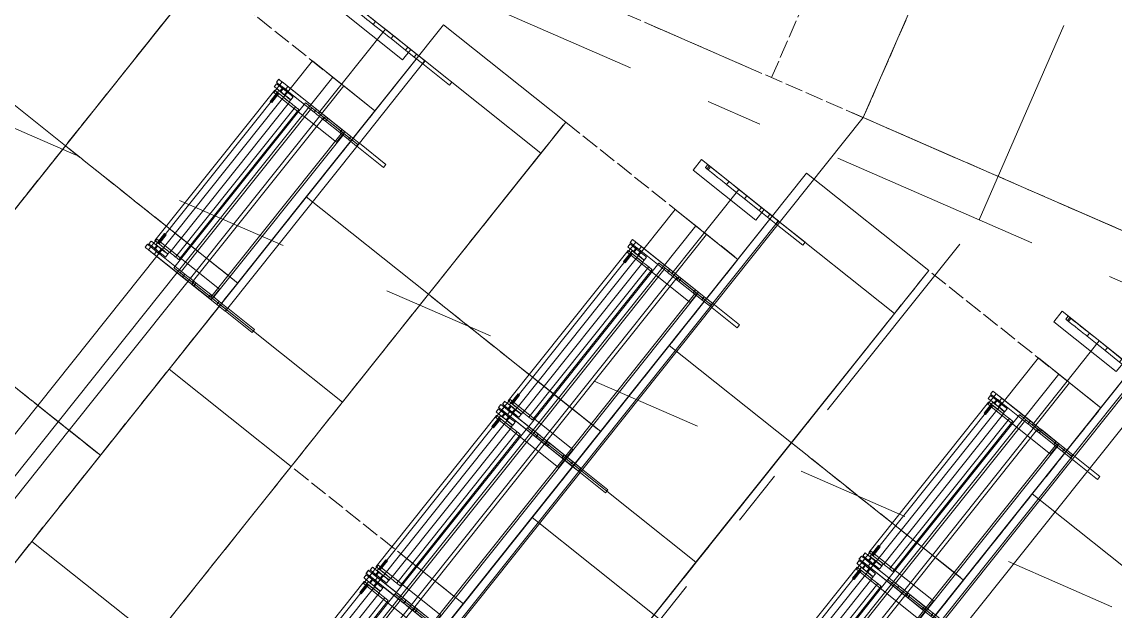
# Model space of a CAD drawing. Header units: millimetres. Extents: x -50172 to 90294, y -80883 to 25069.
# Drawn here: x -11474 to -8744, y -53916 to -52444 of the extents above; entities that cross this region are included whole.
import ezdxf
from ezdxf.enums import TextEntityAlignment as Align

# ---------------------------------------------------------------- set-up
doc = ezdxf.new("R2010")
doc.units = ezdxf.units.MM
doc.header["$MEASUREMENT"] = 0
for name, pattern in [('Dashed', [564.444447, 282.222223, -282.222223]), ('Double Dashed', [1093.611073, 529.166651, -211.666656, 141.111112, -211.666656]), ('Hidden Line', [55, 45, -10])]:
    doc.linetypes.add(name, pattern=pattern)
for name, color, linetype in [('A-95-MC_Marker_Section_P2.Marker', 7, 'Continuous'), ('New_A-15-MG_Structural_Grid_Phase_2', 7, 'Continuous'), ('New_A-20-M_Floor_Slab', 7, 'Continuous'), ('New_A-35-M_FFE_Fixed', 7, 'Continuous')]:
    doc.layers.add(name, color=color, linetype=linetype)
for name, color, linetype, lineweight in [('A-95-MC_Marker_Section_P2.Marker_Pen_No__1', 7, 'Continuous', 13), ('New_A-20-M_Floor_Slab_Pen_No__89', 8, 'Continuous', 20), ('New_A-35-M_FFE_Fixed_Pen_No__1', 7, 'Continuous', 13), ('New_A-35-M_FFE_Fixed_Pen_No__101', 252, 'Continuous', 15), ('New_A-35-M_FFE_Fixed_Pen_No__93', 8, 'Continuous', 13), ('New_A-95-P_Drawing_Pen_No__1', 7, 'Continuous', 13)]:
    doc.layers.add(name, color=color, linetype=linetype, lineweight=lineweight)
doc.layers.add('New_A-15-MG_Structural_Grid_Phase_2_Pen_No__222', color=7, linetype='Continuous', lineweight=13, true_color=0x65af33)
doc.layers.add('New_A-35-M_FFE_Fixed_Pen_No__102', color=7, linetype='Continuous', lineweight=15, true_color=0xcccccc)
doc.styles.add('GENERATED_STYLE_4', font='')
doc.styles.get('GENERATED_STYLE_4').set_extended_font_data('Swis721 BT')

# ---------------------------------------------------------------- blocks, each defined once
blk = doc.blocks.new('Slab_17_1', base_point=(-8893.5, -51583))
at = {"layer": 'New_A-20-M_Floor_Slab_Pen_No__89', "linetype": 'Continuous', "flags": 128}
blk.add_lwpolyline([(-8893.5, -51583), (-7955.6, -51991.9), (-8435.3, -53091.9), (-9373.2, -52682.9)], close=True, dxfattribs=at)
blk = doc.blocks.new('Slab_28_1', base_point=(-14626.4, -59273.1))
at = {"layer": 'New_A-20-M_Floor_Slab_Pen_No__89', "linetype": 'Continuous', "flags": 128}
blk.add_lwpolyline([(-14626.4, -59273.1), (-9373.2, -52682.9), (-8435.3, -53091.9), (-14018.7, -60096.2)], close=True, dxfattribs=at)
blk = doc.blocks.new('Slab_29_1', base_point=(-14048.4, -60056))
at = {"layer": 'New_A-20-M_Floor_Slab_Pen_No__89', "linetype": 'Continuous', "flags": 128}
blk.add_lwpolyline([(-14048.4, -60056), (-8481.1, -53071.9), (-7543.2, -53480.9), (-13440.7, -60879.1)], close=True, dxfattribs=at)
blk = doc.blocks.new('Standard grid marker_15')
at = {"layer": 'New_A-15-MG_Structural_Grid_Phase_2_Pen_No__222', "linetype": 'Double Dashed'}
blk.add_line((2590.6, 0), (20063.5, 0), dxfattribs=at)
at = {"layer": 'New_A-15-MG_Structural_Grid_Phase_2_Pen_No__222', "style": 'GENERATED_STYLE_4'}
for tag, p in [('AC_MarkerText_1_0', (-500, 43.4)), ('AC_MarkerText_1_1', (23154.2, 43.4))]:
    blk.add_attdef(tag, text='', height=350, rotation=180, dxfattribs=at).set_placement(p, align=Align.MIDDLE_CENTER)
blk = doc.blocks.new('Standard grid marker_21')
at = {"layer": 'New_A-15-MG_Structural_Grid_Phase_2_Pen_No__222', "linetype": 'Double Dashed'}
blk.add_line((6898.4, 0), (8599.3, 0), dxfattribs=at)
blk = doc.blocks.new('Standard grid marker_22')
at = {"layer": 'New_A-15-MG_Structural_Grid_Phase_2_Pen_No__222', "linetype": 'Double Dashed'}
blk.add_line((0, 0), (1479.9, 0), dxfattribs=at)
for p in [(0, 0), (1479.9, 0)]:
    blk.add_point(p, dxfattribs=at)
blk = doc.blocks.new('Montpelier with surface')
at = {"layer": 'New_A-35-M_FFE_Fixed_Pen_No__1', "linetype": 'Continuous'}
for p, q in [((0, 534.8), (0, 4.8)), ((390, 534.8), (0, 534.8)), ((285, 539.6), (370, 539.6)), ((285, 530), (285, 539.6)), ((285, 530), (370, 530)), ((370, 539.6), (371, 539.6)), ((370, 530), (370, 539.6)), ((370, 4.8), (370, 534.8)), ((370, 534.8), (414.6, 534.8)), ((370, 530), (371, 530)), ((371, 539.6), (397.3, 539.6)), ((371, 530), (371, 539.6)), ((371, 530), (397.3, 530)), ((390, 4.8), (390, 534.8)), ((397.3, 530), (397.3, 539.6)), ((397.3, 539.6), (424.7, 539.6)), ((397.3, 530), (424.7, 530)), ((414.6, 534.8), (415.5, 534.8)), ((414.6, 4.8), (414.6, 534.8)), ((415.5, 534.8), (416.5, 534.8)), ((416, 539.1), (616, 539.1)), ((416, 539.1), (416, 505.4)), ((416.5, 534.8), (417.4, 534.8)), ((417.4, 534.8), (418.3, 534.8)), ((418.3, 534.8), (419, 534.8)), ((419, 534.8), (419.6, 534.8)), ((419.6, 534.8), (420, 534.8)), ((420, 534.8), (420.2, 534.8)), ((420.2, 4.8), (420.2, 534.8)), ((420.2, 534.8), (480, 534.8)), ((424.7, 530), (424.7, 539.6)), ((424.7, 539.6), (470.9, 539.6)), ((424.7, 530), (470.9, 530)), ((470.9, 539.6), (477.4, 539.6)), ((470.9, 530), (470.9, 539.6)), ((470.9, 530), (477.4, 530)), ((477.4, 539.6), (478.6, 539.6)), ((477.4, 530), (477.4, 539.6)), ((477.4, 530), (478.6, 530)), ((478.6, 539.6), (480.7, 539.6)), ((478.6, 530), (480.7, 530)), ((480, 534.8), (482.5, 534.8)), ((480, 4.8), (480, 534.8)), ((480.7, 539.6), (483.7, 539.6)), ((480.7, 530), (483.7, 530)), ((482.5, 534.8), (485.7, 534.8)), ((483.7, 539.6), (487.4, 539.6)), ((483.7, 530), (487.4, 530)), ((485.7, 534.8), (489.5, 534.8)), ((487.4, 539.6), (491.7, 539.6)), ((487.4, 530), (491.7, 530)), ((489.5, 534.8), (493.9, 534.8)), ((491.7, 539.6), (496.6, 539.6)), ((491.7, 530), (496.6, 530)), ((493.9, 534.8), (499, 534.8)), ((496.6, 539.6), (501.7, 539.6)), ((496.6, 530), (501.7, 530)), ((499, 534.8), (504.7, 534.8)), ((501.7, 539.6), (507.1, 539.6)), ((501.7, 530), (507.1, 530)), ((504.7, 534.8), (511, 534.8)), ((507.1, 539.6), (597.9, 539.6)), ((507.1, 530), (507.1, 539.6)), ((507.1, 530), (597.9, 530)), ((511, 534.8), (517.9, 534.8)), ((517.9, 534.8), (525.2, 534.8)), ((517.9, 4.8), (517.9, 534.8)), ((525.2, 534.8), (530.9, 534.8)), ((530.9, 534.8), (535, 534.8)), ((535, 534.8), (537.4, 534.8)), ((537.4, 534.8), (538.2, 534.8)), ((538.2, 4.8), (538.2, 534.8)), ((571.6, 527.1), (573.6, 527.1)), ((571.6, 527.1), (571.6, 517.7)), ((573.6, 527.1), (579.3, 527.1)), ((579.3, 527.1), (587.8, 527.1)), ((587.8, 527.1), (597.9, 527.1)), ((589.7, 530.3), (590.2, 530.3)), ((589.7, 530.3), (589.7, 517.7)), ((590.2, 530.3), (591.7, 530.3)), ((591.7, 530.3), (594, 530.3)), ((592.1, 530.3), (592.7, 530.3)), ((592.1, 530.3), (592.1, 517.7)), ((592.7, 530.3), (594.2, 530.3)), ((594, 530.3), (596.7, 530.3)), ((594.2, 530.3), (596.5, 530.3)), ((596.5, 530.3), (599.1, 530.3)), ((596.7, 530.3), (599.4, 530.3)), ((597.9, 539.6), (608.1, 539.6)), ((597.9, 530), (597.9, 539.6)), ((597.9, 530), (608.1, 530)), ((597.9, 527.1), (608, 527.1)), ((599.1, 530.3), (601.8, 530.3)), ((599.4, 530.3), (601.6, 530.3)), ((601.6, 530.3), (603.2, 530.3)), ((601.8, 530.3), (604.1, 530.3)), ((603.2, 530.3), (603.7, 530.3)), ((603.7, 530.3), (603.7, 517.7)), ((604.1, 530.3), (605.6, 530.3)), ((605.6, 530.3), (606.1, 530.3)), ((606.1, 530.3), (606.1, 517.7)), ((608, 527.1), (616.5, 527.1)), ((608.1, 539.6), (617, 539.6)), ((608.1, 530), (617, 530)), ((616, 539.1), (616, 505.4)), ((616.5, 527.1), (622.2, 527.1)), ((617, 539.6), (623.5, 539.6)), ((617, 530), (623.5, 530)), ((622.2, 527.1), (624.2, 527.1)), ((623.5, 539.6), (626.7, 539.6)), ((623.5, 530), (626.7, 530)), ((624.2, 527.1), (624.2, 517.7)), ((626.7, 530), (626.7, 539.6)), ((416, 505.4), (616, 505.4)), ((541.1, 28.4), (541.1, 511.2)), ((541.1, 511.2), (541.7, 511.2)), ((541.7, 511.2), (543.1, 511.2)), ((543.1, 511.2), (545.3, 511.2)), ((545.3, 511.2), (548.1, 511.2)), ((548.1, 511.2), (551.8, 511.2)), ((551.8, 511.2), (552.7, 511.2)), ((551.8, 28.4), (551.8, 511.2)), ((552.7, 511.2), (554.3, 511.2)), ((554.3, 511.2), (556.3, 511.2)), ((556.3, 511.2), (558.8, 511.2)), ((558.8, 511.2), (561.5, 511.2)), ((561.5, 511.2), (564.4, 511.2)), ((564.4, 511.2), (567.4, 511.2)), ((567.4, 511.2), (570.4, 511.2)), ((570.4, 511.2), (607, 511.2)), ((570.4, 28.4), (570.4, 511.2)), ((571.6, 517.7), (573.6, 517.7)), ((571.6, 517), (572.4, 517)), ((571.6, 517), (571.6, 511.2)), ((571.6, 511.2), (572.4, 511.2)), ((572.4, 517), (574.9, 517)), ((572.4, 511.2), (574.9, 511.2)), ((573.6, 517.7), (579.3, 517.7)), ((574.9, 517), (578.9, 517)), ((574.9, 511.2), (578.9, 511.2)), ((578.9, 517), (584, 517)), ((578.9, 511.2), (584, 511.2)), ((579.3, 517.7), (587.8, 517.7)), ((584, 517), (590.1, 517)), ((584, 511.2), (590.1, 511.2)), ((587.8, 517.7), (597.9, 517.7)), ((589.7, 517.7), (590.2, 517.7)), ((590.1, 517), (596.6, 517)), ((590.1, 511.2), (596.6, 511.2)), ((590.2, 517.7), (591.7, 517.7)), ((591.7, 517.7), (594, 517.7)), ((592.1, 517.7), (592.7, 517.7)), ((592.7, 517.7), (594.2, 517.7)), ((594, 517.7), (596.7, 517.7)), ((594.2, 517.7), (596.5, 517.7)), ((596.5, 517.7), (599.1, 517.7)), ((596.6, 517), (603.3, 517)), ((596.6, 511.2), (603.3, 511.2)), ((596.7, 517.7), (599.4, 517.7)), ((597.9, 517.7), (608, 517.7)), ((599.1, 517.7), (601.8, 517.7)), ((599.4, 517.7), (601.6, 517.7)), ((601.6, 517.7), (603.2, 517.7)), ((601.8, 517.7), (604.1, 517.7)), ((603.2, 517.7), (603.7, 517.7)), ((603.3, 517), (609.5, 517)), ((603.3, 511.2), (609.5, 511.2)), ((604.1, 517.7), (605.6, 517.7)), ((604.5, 511.2), (604.5, 482.3)), ((604.5, 511.2), (609.5, 511.2)), ((605.6, 517.7), (606.1, 517.7)), ((607, 511.2), (609.5, 511.2)), ((607, 28.4), (607, 511.2)), ((608, 517.7), (616.5, 517.7)), ((609.5, 517), (609.5, 511.2)), ((609.5, 511.2), (611.9, 511.2)), ((609.5, 511.2), (609.5, 482.3)), ((611.9, 511.2), (613.9, 511.2)), ((613.9, 511.2), (615.5, 511.2)), ((615.5, 511.2), (616.8, 511.2)), ((616.5, 517.7), (622.2, 517.7)), ((616.8, 511.2), (617.6, 511.2)), ((617.6, 511.2), (617.9, 511.2)), ((617.9, 28.4), (617.9, 511.2)), ((622.2, 517.7), (624.2, 517.7)), ((604.5, 482.3), (609.5, 482.3)), ((604.5, 28.4), (604.5, 57.3)), ((604.5, 57.3), (609.5, 57.3)), ((609.5, 28.4), (609.5, 57.3)), ((416, 0), (416, 33.7)), ((416, 33.7), (616, 33.7)), ((541.1, 28.4), (541.7, 28.4)), ((541.7, 28.4), (543.1, 28.4)), ((543.1, 28.4), (545.3, 28.4)), ((545.3, 28.4), (548.1, 28.4)), ((548.1, 28.4), (551.8, 28.4)), ((551.8, 28.4), (552.7, 28.4)), ((552.7, 28.4), (554.3, 28.4)), ((554.3, 28.4), (556.3, 28.4)), ((556.3, 28.4), (558.8, 28.4)), ((558.8, 28.4), (561.5, 28.4)), ((561.5, 28.4), (564.4, 28.4)), ((564.4, 28.4), (567.4, 28.4)), ((567.4, 28.4), (570.4, 28.4)), ((570.4, 28.4), (607, 28.4)), ((571.6, 22.6), (571.6, 28.4)), ((571.6, 28.4), (572.4, 28.4)), ((572.4, 28.4), (574.9, 28.4)), ((574.9, 28.4), (578.9, 28.4)), ((578.9, 28.4), (584, 28.4)), ((584, 28.4), (590.1, 28.4)), ((590.1, 28.4), (596.6, 28.4)), ((596.6, 28.4), (603.3, 28.4)), ((603.3, 28.4), (609.5, 28.4)), ((604.5, 28.4), (609.5, 28.4)), ((607, 28.4), (609.5, 28.4)), ((609.5, 22.6), (609.5, 28.4)), ((609.5, 28.4), (611.9, 28.4)), ((611.9, 28.4), (613.9, 28.4)), ((613.9, 28.4), (615.5, 28.4)), ((615.5, 28.4), (616.8, 28.4)), ((616, 0), (616, 33.7)), ((616.8, 28.4), (617.6, 28.4)), ((617.6, 28.4), (617.9, 28.4)), ((0, 4.8), (390, 4.8)), ((285, 9.6), (370, 9.6)), ((285, 0), (285, 9.6)), ((370, 9.6), (371, 9.6)), ((370, 0), (370, 9.6)), ((370, 4.8), (414.6, 4.8)), ((371, 9.6), (397.3, 9.6)), ((371, 0), (371, 9.6)), ((397.3, 9.6), (424.7, 9.6)), ((397.3, 0), (397.3, 9.6)), ((414.6, 4.8), (415.5, 4.8)), ((415.5, 4.8), (416.5, 4.8)), ((416.5, 4.8), (417.4, 4.8)), ((417.4, 4.8), (418.3, 4.8)), ((418.3, 4.8), (419, 4.8)), ((419, 4.8), (419.6, 4.8)), ((419.6, 4.8), (420, 4.8)), ((420, 4.8), (420.2, 4.8)), ((420.2, 4.8), (480, 4.8)), ((424.7, 9.6), (470.9, 9.6)), ((424.7, 0), (424.7, 9.6)), ((470.9, 9.6), (477.4, 9.6)), ((470.9, 0), (470.9, 9.6)), ((477.4, 9.6), (478.6, 9.6)), ((477.4, 0), (477.4, 9.6)), ((478.6, 9.6), (480.7, 9.6)), ((480, 4.8), (482.5, 4.8)), ((480.7, 9.6), (483.7, 9.6)), ((482.5, 4.8), (485.7, 4.8)), ((483.7, 9.6), (487.4, 9.6)), ((485.7, 4.8), (489.5, 4.8)), ((487.4, 9.6), (491.7, 9.6)), ((489.5, 4.8), (493.9, 4.8)), ((491.7, 9.6), (496.6, 9.6)), ((493.9, 4.8), (499, 4.8)), ((496.6, 9.6), (501.7, 9.6)), ((499, 4.8), (504.7, 4.8)), ((501.7, 9.6), (507.1, 9.6)), ((504.7, 4.8), (511, 4.8)), ((507.1, 9.6), (597.9, 9.6)), ((507.1, 0), (507.1, 9.6)), ((511, 4.8), (517.9, 4.8)), ((517.9, 4.8), (525.2, 4.8)), ((525.2, 4.8), (530.9, 4.8)), ((530.9, 4.8), (535, 4.8)), ((535, 4.8), (537.4, 4.8)), ((537.4, 4.8), (538.2, 4.8)), ((571.6, 22.6), (572.4, 22.6)), ((571.6, 21.9), (573.6, 21.9)), ((571.6, 12.5), (571.6, 21.9)), ((571.6, 12.5), (573.6, 12.5)), ((572.4, 22.6), (574.9, 22.6)), ((573.6, 21.9), (579.3, 21.9)), ((573.6, 12.5), (579.3, 12.5)), ((574.9, 22.6), (578.9, 22.6)), ((578.9, 22.6), (584, 22.6)), ((579.3, 21.9), (587.8, 21.9)), ((579.3, 12.5), (587.8, 12.5)), ((584, 22.6), (590.1, 22.6)), ((587.8, 21.9), (597.9, 21.9)), ((587.8, 12.5), (597.9, 12.5)), ((589.7, 9.3), (589.7, 21.9)), ((589.7, 21.9), (590.2, 21.9)), ((589.7, 9.3), (590.2, 9.3)), ((590.1, 22.6), (596.6, 22.6)), ((590.2, 21.9), (591.7, 21.9)), ((590.2, 9.3), (591.7, 9.3)), ((591.7, 21.9), (594, 21.9)), ((591.7, 9.3), (594, 9.3)), ((592.1, 9.3), (592.1, 21.9)), ((592.1, 21.9), (592.7, 21.9)), ((592.1, 9.3), (592.7, 9.3)), ((592.7, 21.9), (594.2, 21.9)), ((592.7, 9.3), (594.2, 9.3)), ((594, 21.9), (596.7, 21.9)), ((594, 9.3), (596.7, 9.3)), ((594.2, 21.9), (596.5, 21.9)), ((594.2, 9.3), (596.5, 9.3)), ((596.5, 21.9), (599.1, 21.9)), ((596.5, 9.3), (599.1, 9.3)), ((596.6, 22.6), (603.3, 22.6)), ((596.7, 21.9), (599.4, 21.9)), ((596.7, 9.3), (599.4, 9.3)), ((597.9, 21.9), (608, 21.9)), ((597.9, 12.5), (608, 12.5)), ((597.9, 9.6), (608.1, 9.6)), ((597.9, 0), (597.9, 9.6)), ((599.1, 21.9), (601.8, 21.9)), ((599.1, 9.3), (601.8, 9.3)), ((599.4, 21.9), (601.6, 21.9)), ((599.4, 9.3), (601.6, 9.3)), ((601.6, 21.9), (603.2, 21.9)), ((601.6, 9.3), (603.2, 9.3)), ((601.8, 21.9), (604.1, 21.9)), ((601.8, 9.3), (604.1, 9.3)), ((603.2, 21.9), (603.7, 21.9)), ((603.2, 9.3), (603.7, 9.3)), ((603.3, 22.6), (609.5, 22.6)), ((603.7, 9.3), (603.7, 21.9)), ((604.1, 21.9), (605.6, 21.9)), ((604.1, 9.3), (605.6, 9.3)), ((605.6, 21.9), (606.1, 21.9)), ((605.6, 9.3), (606.1, 9.3)), ((606.1, 9.3), (606.1, 21.9)), ((608, 21.9), (616.5, 21.9)), ((608, 12.5), (616.5, 12.5)), ((608.1, 9.6), (617, 9.6)), ((616.5, 21.9), (622.2, 21.9)), ((616.5, 12.5), (622.2, 12.5)), ((617, 9.6), (623.5, 9.6)), ((622.2, 21.9), (624.2, 21.9)), ((622.2, 12.5), (624.2, 12.5)), ((623.5, 9.6), (626.7, 9.6)), ((624.2, 12.5), (624.2, 21.9)), ((626.7, 0), (626.7, 9.6)), ((285, 0), (370, 0)), ((370, 0), (371, 0)), ((371, 0), (397.3, 0)), ((397.3, 0), (424.7, 0)), ((416, 0), (616, 0)), ((424.7, 0), (470.9, 0)), ((470.9, 0), (477.4, 0)), ((477.4, 0), (478.6, 0)), ((478.6, 0), (480.7, 0)), ((480.7, 0), (483.7, 0)), ((483.7, 0), (487.4, 0)), ((487.4, 0), (491.7, 0)), ((491.7, 0), (496.6, 0)), ((496.6, 0), (501.7, 0)), ((501.7, 0), (507.1, 0)), ((507.1, 0), (597.9, 0)), ((597.9, 0), (608.1, 0)), ((608.1, 0), (617, 0)), ((617, 0), (623.5, 0)), ((623.5, 0), (626.7, 0))]:
    blk.add_line(p, q, dxfattribs=at)
blk = doc.blocks.new('Montpelier with surface-row end_2')
at = {"layer": 'New_A-35-M_FFE_Fixed_Pen_No__93', "linetype": 'Continuous'}
for p, q in [((390, 795.2), (0, 795.2)), ((0, 795.2), (0, 0)), ((285, 800), (370, 800)), ((285, 790.4), (285, 800)), ((370, 800), (371, 800)), ((370, 790.4), (370, 800)), ((370, 268.3), (370, 795.2)), ((370, 795.2), (414.6, 795.2)), ((371, 800), (397.3, 800)), ((371, 790.4), (371, 800)), ((390, 0), (390, 795.2)), ((397.3, 790.4), (397.3, 800)), ((397.3, 800), (424.7, 800)), ((414.6, 795.2), (415.5, 795.2)), ((414.6, 268.3), (414.6, 795.2)), ((415.5, 795.2), (416.5, 795.2)), ((416, 799.5), (616, 799.5)), ((416, 799.5), (416, 766)), ((416.5, 795.2), (417.4, 795.2)), ((417.4, 795.2), (418.3, 795.2)), ((418.3, 795.2), (419, 795.2)), ((419, 795.2), (419.6, 795.2)), ((419.6, 795.2), (420, 795.2)), ((420, 795.2), (420.2, 795.2)), ((420.2, 268.3), (420.2, 795.2)), ((420.2, 795.2), (480, 795.2)), ((424.7, 790.4), (424.7, 800)), ((424.7, 800), (470.9, 800)), ((470.9, 800), (477.4, 800)), ((470.9, 790.4), (470.9, 800)), ((477.4, 800), (478.6, 800)), ((477.4, 790.4), (477.4, 800)), ((478.6, 800), (480.7, 800)), ((480, 795.2), (482.5, 795.2)), ((480, 268.3), (480, 795.2)), ((480.7, 800), (483.7, 800)), ((482.5, 795.2), (485.7, 795.2)), ((483.7, 800), (487.4, 800)), ((485.7, 795.2), (489.5, 795.2)), ((487.4, 800), (491.7, 800)), ((489.5, 795.2), (493.9, 795.2)), ((491.7, 800), (496.6, 800)), ((493.9, 795.2), (499, 795.2)), ((496.6, 800), (501.7, 800)), ((499, 795.2), (504.7, 795.2)), ((501.7, 800), (507.1, 800)), ((504.7, 795.2), (511, 795.2)), ((507.1, 800), (597.9, 800)), ((507.1, 790.4), (507.1, 800)), ((511, 795.2), (517.9, 795.2)), ((517.9, 795.2), (525.2, 795.2)), ((517.9, 268.3), (517.9, 795.2)), ((525.2, 795.2), (530.9, 795.2)), ((530.9, 795.2), (535, 795.2)), ((535, 795.2), (537.4, 795.2)), ((537.4, 795.2), (538.2, 795.2)), ((538.2, 268.3), (538.2, 795.2)), ((597.9, 800), (608.1, 800)), ((597.9, 790.4), (597.9, 800)), ((608.1, 800), (617, 800)), ((616, 799.5), (616, 766)), ((617, 800), (623.5, 800)), ((623.5, 800), (626.7, 800)), ((626.7, 790.4), (626.7, 800)), ((285, 790.4), (370, 790.4)), ((370, 790.4), (371, 790.4)), ((371, 790.4), (397.3, 790.4)), ((397.3, 790.4), (424.7, 790.4)), ((416, 766), (616, 766)), ((424.7, 790.4), (470.9, 790.4)), ((470.9, 790.4), (477.4, 790.4)), ((477.4, 790.4), (478.6, 790.4)), ((478.6, 790.4), (480.7, 790.4)), ((480.7, 790.4), (483.7, 790.4)), ((483.7, 790.4), (487.4, 790.4)), ((487.4, 790.4), (491.7, 790.4)), ((491.7, 790.4), (496.6, 790.4)), ((496.6, 790.4), (501.7, 790.4)), ((501.7, 790.4), (507.1, 790.4)), ((507.1, 790.4), (597.9, 790.4)), ((541.1, 291.7), (541.1, 771.7)), ((541.1, 771.7), (541.7, 771.7)), ((541.7, 771.7), (543.1, 771.7)), ((543.1, 771.7), (545.3, 771.7)), ((545.3, 771.7), (548.1, 771.7)), ((548.1, 771.7), (551.8, 771.7)), ((551.8, 771.7), (552.7, 771.7)), ((551.8, 291.7), (551.8, 771.7)), ((552.7, 771.7), (554.3, 771.7)), ((554.3, 771.7), (556.3, 771.7)), ((556.3, 771.7), (558.8, 771.7)), ((558.8, 771.7), (561.5, 771.7)), ((561.5, 771.7), (564.4, 771.7)), ((564.4, 771.7), (567.4, 771.7)), ((567.4, 771.7), (570.4, 771.7)), ((570.4, 771.7), (607, 771.7)), ((570.4, 291.7), (570.4, 771.7)), ((571.6, 787.5), (573.6, 787.5)), ((571.6, 787.5), (571.6, 778.3)), ((571.6, 778.3), (573.6, 778.3)), ((571.6, 777.5), (572.4, 777.5)), ((571.6, 777.5), (571.6, 771.7)), ((571.6, 771.7), (572.4, 771.7)), ((572.4, 777.5), (574.9, 777.5)), ((572.4, 771.7), (574.9, 771.7)), ((573.6, 787.5), (579.3, 787.5)), ((573.6, 778.3), (579.3, 778.3)), ((574.9, 777.5), (578.9, 777.5)), ((574.9, 771.7), (578.9, 771.7)), ((578.9, 777.5), (584, 777.5)), ((578.9, 771.7), (584, 771.7)), ((579.3, 787.5), (587.8, 787.5)), ((579.3, 778.3), (587.8, 778.3)), ((584, 777.5), (590.1, 777.5)), ((584, 771.7), (590.1, 771.7)), ((587.8, 787.5), (597.9, 787.5)), ((587.8, 778.3), (597.9, 778.3)), ((589.7, 790.7), (590.2, 790.7)), ((589.7, 790.7), (589.7, 778.3)), ((589.7, 778.3), (590.2, 778.3)), ((590.1, 777.5), (596.6, 777.5)), ((590.1, 771.7), (596.6, 771.7)), ((590.2, 790.7), (591.7, 790.7)), ((590.2, 778.3), (591.7, 778.3)), ((591.7, 790.7), (594, 790.7)), ((591.7, 778.3), (594, 778.3)), ((592.1, 790.7), (592.7, 790.7)), ((592.1, 790.7), (592.1, 778.3)), ((592.1, 778.3), (592.7, 778.3)), ((592.7, 790.7), (594.2, 790.7)), ((592.7, 778.3), (594.2, 778.3)), ((594, 790.7), (596.7, 790.7)), ((594, 778.3), (596.7, 778.3)), ((594.2, 790.7), (596.5, 790.7)), ((594.2, 778.3), (596.5, 778.3)), ((596.5, 790.7), (599.1, 790.7)), ((596.5, 778.3), (599.1, 778.3)), ((596.6, 777.5), (603.3, 777.5)), ((596.6, 771.7), (603.3, 771.7)), ((596.7, 790.7), (599.4, 790.7)), ((596.7, 778.3), (599.4, 778.3)), ((597.9, 790.4), (608.1, 790.4)), ((597.9, 787.5), (608, 787.5)), ((597.9, 778.3), (608, 778.3)), ((599.1, 790.7), (601.8, 790.7)), ((599.1, 778.3), (601.8, 778.3)), ((599.4, 790.7), (601.6, 790.7)), ((599.4, 778.3), (601.6, 778.3)), ((601.6, 790.7), (603.2, 790.7)), ((601.6, 778.3), (603.2, 778.3)), ((601.8, 790.7), (604.1, 790.7)), ((601.8, 778.3), (604.1, 778.3)), ((603.2, 790.7), (603.7, 790.7)), ((603.2, 778.3), (603.7, 778.3)), ((603.3, 777.5), (609.5, 777.5)), ((603.3, 771.7), (609.5, 771.7)), ((603.7, 790.7), (603.7, 778.3)), ((604.1, 790.7), (605.6, 790.7)), ((604.1, 778.3), (605.6, 778.3)), ((604.5, 771.7), (604.5, 743)), ((604.5, 771.7), (609.5, 771.7)), ((605.6, 790.7), (606.1, 790.7)), ((605.6, 778.3), (606.1, 778.3)), ((606.1, 790.7), (606.1, 778.3)), ((607, 771.7), (609.5, 771.7)), ((607, 291.7), (607, 771.7)), ((608, 787.5), (616.5, 787.5)), ((608, 778.3), (616.5, 778.3)), ((608.1, 790.4), (617, 790.4)), ((609.5, 777.5), (609.5, 771.7)), ((609.5, 771.7), (609.5, 743)), ((609.5, 771.7), (611.9, 771.7)), ((611.9, 771.7), (613.9, 771.7)), ((613.9, 771.7), (615.5, 771.7)), ((615.5, 771.7), (616.8, 771.7)), ((616.5, 787.5), (622.2, 787.5)), ((616.5, 778.3), (622.2, 778.3)), ((616.8, 771.7), (617.6, 771.7)), ((617, 790.4), (623.5, 790.4)), ((617.6, 771.7), (617.9, 771.7)), ((617.9, 291.7), (617.9, 771.7)), ((622.2, 787.5), (624.2, 787.5)), ((622.2, 778.3), (624.2, 778.3)), ((623.5, 790.4), (626.7, 790.4)), ((624.2, 787.5), (624.2, 778.3)), ((604.5, 743), (609.5, 743)), ((604.5, 291.7), (604.5, 320.5)), ((604.5, 320.5), (609.5, 320.5)), ((609.5, 291.7), (609.5, 320.5)), ((285, 273.1), (370, 273.1)), ((285, 263.5), (285, 273.1)), ((370, 273.1), (371, 273.1)), ((370, 263.5), (370, 273.1)), ((371, 273.1), (397.3, 273.1)), ((371, 263.5), (371, 273.1)), ((397.3, 273.1), (424.7, 273.1)), ((397.3, 263.5), (397.3, 273.1)), ((416, 263.5), (416, 297)), ((416, 297), (616, 297)), ((424.7, 273.1), (470.9, 273.1)), ((424.7, 263.5), (424.7, 273.1)), ((470.9, 273.1), (477.4, 273.1)), ((470.9, 263.5), (470.9, 273.1)), ((477.4, 273.1), (478.6, 273.1)), ((477.4, 263.5), (477.4, 273.1)), ((478.6, 273.1), (480.7, 273.1)), ((480.7, 273.1), (483.7, 273.1)), ((483.7, 273.1), (487.4, 273.1)), ((487.4, 273.1), (491.7, 273.1)), ((491.7, 273.1), (496.6, 273.1)), ((496.6, 273.1), (501.7, 273.1)), ((501.7, 273.1), (507.1, 273.1)), ((507.1, 273.1), (597.9, 273.1)), ((507.1, 263.5), (507.1, 273.1)), ((541.1, 291.7), (541.7, 291.7)), ((541.7, 291.7), (543.1, 291.7)), ((543.1, 291.7), (545.3, 291.7)), ((545.3, 291.7), (548.1, 291.7)), ((548.1, 291.7), (551.8, 291.7)), ((551.8, 291.7), (552.7, 291.7)), ((552.7, 291.7), (554.3, 291.7)), ((554.3, 291.7), (556.3, 291.7)), ((556.3, 291.7), (558.8, 291.7)), ((558.8, 291.7), (561.5, 291.7)), ((561.5, 291.7), (564.4, 291.7)), ((564.4, 291.7), (567.4, 291.7)), ((567.4, 291.7), (570.4, 291.7)), ((570.4, 291.7), (607, 291.7)), ((571.6, 286), (571.6, 291.7)), ((571.6, 291.7), (572.4, 291.7)), ((571.6, 286), (572.4, 286)), ((571.6, 285.2), (573.6, 285.2)), ((571.6, 275.9), (571.6, 285.2)), ((571.6, 275.9), (573.6, 275.9)), ((572.4, 291.7), (574.9, 291.7)), ((572.4, 286), (574.9, 286)), ((573.6, 285.2), (579.3, 285.2)), ((573.6, 275.9), (579.3, 275.9)), ((574.9, 291.7), (578.9, 291.7)), ((574.9, 286), (578.9, 286)), ((578.9, 291.7), (584, 291.7)), ((578.9, 286), (584, 286)), ((579.3, 285.2), (587.8, 285.2)), ((579.3, 275.9), (587.8, 275.9)), ((584, 291.7), (590.1, 291.7)), ((584, 286), (590.1, 286)), ((587.8, 285.2), (597.9, 285.2)), ((587.8, 275.9), (597.9, 275.9)), ((589.7, 272.8), (589.7, 285.2)), ((589.7, 285.2), (590.2, 285.2)), ((590.1, 291.7), (596.6, 291.7)), ((590.1, 286), (596.6, 286)), ((590.2, 285.2), (591.7, 285.2)), ((591.7, 285.2), (594, 285.2)), ((592.1, 272.8), (592.1, 285.2)), ((592.1, 285.2), (592.7, 285.2)), ((592.7, 285.2), (594.2, 285.2)), ((594, 285.2), (596.7, 285.2)), ((594.2, 285.2), (596.5, 285.2)), ((596.5, 285.2), (599.1, 285.2)), ((596.6, 291.7), (603.3, 291.7)), ((596.6, 286), (603.3, 286)), ((596.7, 285.2), (599.4, 285.2)), ((597.9, 285.2), (608, 285.2)), ((597.9, 275.9), (608, 275.9)), ((597.9, 273.1), (608.1, 273.1)), ((597.9, 263.5), (597.9, 273.1)), ((599.1, 285.2), (601.8, 285.2)), ((599.4, 285.2), (601.6, 285.2)), ((601.6, 285.2), (603.2, 285.2)), ((601.8, 285.2), (604.1, 285.2)), ((603.2, 285.2), (603.7, 285.2)), ((603.3, 291.7), (609.5, 291.7)), ((603.3, 286), (609.5, 286)), ((603.7, 272.8), (603.7, 285.2)), ((604.1, 285.2), (605.6, 285.2)), ((604.5, 291.7), (609.5, 291.7)), ((605.6, 285.2), (606.1, 285.2)), ((606.1, 272.8), (606.1, 285.2)), ((607, 291.7), (609.5, 291.7)), ((608, 285.2), (616.5, 285.2)), ((608, 275.9), (616.5, 275.9)), ((608.1, 273.1), (617, 273.1)), ((609.5, 291.7), (611.9, 291.7)), ((609.5, 286), (609.5, 291.7)), ((611.9, 291.7), (613.9, 291.7)), ((613.9, 291.7), (615.5, 291.7)), ((615.5, 291.7), (616.8, 291.7)), ((616, 263.5), (616, 297)), ((616.5, 285.2), (622.2, 285.2)), ((616.5, 275.9), (622.2, 275.9)), ((616.8, 291.7), (617.6, 291.7)), ((617, 273.1), (623.5, 273.1)), ((617.6, 291.7), (617.9, 291.7)), ((622.2, 285.2), (624.2, 285.2)), ((622.2, 275.9), (624.2, 275.9)), ((623.5, 273.1), (626.7, 273.1)), ((624.2, 275.9), (624.2, 285.2)), ((626.7, 263.5), (626.7, 273.1)), ((285, 263.5), (370, 263.5)), ((370, 268.3), (414.6, 268.3)), ((370, 263.5), (371, 263.5)), ((370.4, 0), (370.4, 268.3)), ((370.4, 268.3), (390, 268.3)), ((371, 263.5), (397.3, 263.5)), ((390, 268.3), (497, 268.3)), ((390, 0), (390, 268.3)), ((397.3, 263.5), (424.7, 263.5)), ((414.6, 268.3), (415.5, 268.3)), ((415.5, 268.3), (416.5, 268.3)), ((416, 263.5), (616, 263.5)), ((416.5, 268.3), (417.4, 268.3)), ((417.4, 268.3), (418.3, 268.3)), ((418.3, 268.3), (419, 268.3)), ((419, 268.3), (419.6, 268.3)), ((419.6, 268.3), (420, 268.3)), ((420, 268.3), (420.2, 268.3)), ((420.2, 268.3), (480, 268.3)), ((424.7, 263.5), (470.9, 263.5)), ((470.9, 263.5), (477.4, 263.5)), ((477.4, 263.5), (478.6, 263.5)), ((478.6, 263.5), (480.7, 263.5)), ((480, 268.3), (482.5, 268.3)), ((480.7, 263.5), (483.7, 263.5)), ((482.5, 268.3), (485.7, 268.3)), ((483.7, 263.5), (487.4, 263.5)), ((485.7, 268.3), (489.5, 268.3)), ((487.4, 263.5), (491.7, 263.5)), ((489.5, 268.3), (493.9, 268.3)), ((491.7, 263.5), (496.6, 263.5)), ((493.9, 268.3), (499, 268.3)), ((496.6, 263.5), (501.7, 263.5)), ((497, 0), (497, 268.3)), ((499, 268.3), (504.7, 268.3)), ((501.7, 263.5), (507.1, 263.5)), ((504.7, 268.3), (511, 268.3)), ((507.1, 263.5), (597.9, 263.5)), ((511, 268.3), (517.9, 268.3)), ((517.9, 268.3), (525.2, 268.3)), ((525.2, 268.3), (530.9, 268.3)), ((530.9, 268.3), (535, 268.3)), ((535, 268.3), (537.4, 268.3)), ((537.4, 268.3), (538.2, 268.3)), ((589.7, 272.8), (590.2, 272.8)), ((590.2, 272.8), (591.7, 272.8)), ((591.7, 272.8), (594, 272.8)), ((592.1, 272.8), (592.7, 272.8)), ((592.7, 272.8), (594.2, 272.8)), ((594, 272.8), (596.7, 272.8)), ((594.2, 272.8), (596.5, 272.8)), ((596.5, 272.8), (599.1, 272.8)), ((596.7, 272.8), (599.4, 272.8)), ((597.9, 263.5), (608.1, 263.5)), ((599.1, 272.8), (601.8, 272.8)), ((599.4, 272.8), (601.6, 272.8)), ((601.6, 272.8), (603.2, 272.8)), ((601.8, 272.8), (604.1, 272.8)), ((603.2, 272.8), (603.7, 272.8)), ((604.1, 272.8), (605.6, 272.8)), ((605.6, 272.8), (606.1, 272.8)), ((608.1, 263.5), (617, 263.5)), ((617, 263.5), (623.5, 263.5)), ((623.5, 263.5), (626.7, 263.5)), ((416, 0), (416, 33.5)), ((416, 33.5), (616, 33.5)), ((616, 0), (616, 33.5)), ((0, 0), (390, 0)), ((285, 9.6), (285, 0)), ((370, 9.6), (285, 9.6)), ((370, 0), (285, 0)), ((370, 9.6), (370, 0)), ((371, 9.6), (370, 9.6)), ((371, 0), (370, 0)), ((370.4, 0), (390, 0)), ((371, 9.6), (371, 0)), ((397.3, 9.6), (371, 9.6)), ((397.3, 0), (371, 0)), ((390, 0), (497, 0)), ((424.7, 9.6), (397.3, 9.6)), ((397.3, 9.6), (397.3, 0)), ((424.7, 0), (397.3, 0)), ((416, 0), (616, 0)), ((470.9, 9.6), (424.7, 9.6)), ((424.7, 9.6), (424.7, 0)), ((470.9, 0), (424.7, 0)), ((477.4, 9.6), (470.9, 9.6)), ((470.9, 9.6), (470.9, 0)), ((477.4, 0), (470.9, 0)), ((495.7, 9.6), (477.4, 9.6)), ((495.7, 0), (477.4, 0)), ((528.2, 9.6), (495.7, 9.6)), ((528.2, 0), (495.7, 0)), ((530.6, 9.6), (528.2, 9.6)), ((528.2, 9.6), (528.2, 0)), ((530.6, 0), (528.2, 0)), ((534.9, 9.6), (530.6, 9.6)), ((534.9, 0), (530.6, 0)), ((540.8, 9.6), (534.9, 9.6)), ((540.8, 0), (534.9, 0)), ((548.2, 9.6), (540.8, 9.6)), ((548.2, 0), (540.8, 0)), ((556.9, 9.6), (548.2, 9.6)), ((556.9, 0), (548.2, 0)), ((566.6, 9.6), (556.9, 9.6)), ((566.6, 0), (556.9, 0)), ((576.9, 9.6), (566.6, 9.6)), ((576.9, 0), (566.6, 0)), ((587.6, 9.6), (576.9, 9.6)), ((587.6, 0), (576.9, 0)), ((591, 9.6), (587.6, 9.6)), ((587.6, 9.6), (587.6, 0)), ((591, 0), (587.6, 0)), ((592, 9.6), (591, 9.6)), ((591, 9.6), (591, 0)), ((592, 0), (591, 0)), ((592.9, 9.6), (592, 9.6)), ((592.9, 0), (592, 0)), ((593.8, 9.6), (592.9, 9.6)), ((593.8, 0), (592.9, 0)), ((594.6, 9.6), (593.8, 9.6)), ((594.6, 0), (593.8, 0)), ((595.2, 9.6), (594.6, 9.6)), ((595.2, 0), (594.6, 0)), ((595.6, 9.6), (595.2, 9.6)), ((595.6, 0), (595.2, 0)), ((595.9, 9.6), (595.6, 9.6)), ((595.9, 0), (595.6, 0)), ((596, 9.6), (595.9, 9.6)), ((596, 0), (595.9, 0)), ((596, 9.6), (596, 0))]:
    blk.add_line(p, q, dxfattribs=at)
blk = doc.blocks.new('Cutting Plane_6_1', base_point=(10470.5, -62286.8))
at = {"layer": 'A-95-MC_Marker_Section_P2.Marker_Pen_No__1', "linetype": 'Dashed'}
blk.add_line((3665.4, -59319.5), (-44301, -38403.7), dxfattribs=at)

msp = doc.modelspace()

# ---------------------------------------------------------------- linework, layer by layer
at = {"layer": 'New_A-35-M_FFE_Fixed_Pen_No__1', "linetype": 'Continuous', "flags": 128}
for points in [[(-9514.7, -52822), (-9857.5, -53252), (-9552.5, -53495.1), (-9209.7, -53065)], [(-10028.9, -53467.1), (-9686.1, -53037), (-9842.5, -52912.3), (-10185.3, -53342.4)], [(-8951, -53622.9), (-8608.2, -53192.8), (-8303.2, -53435.9), (-8646.1, -53866)], [(-9857.5, -53252), (-10200.3, -53682.1), (-9895.4, -53925.2), (-9552.5, -53495.1)], [(-8884.8, -53324.1), (-8936, -53283.2), (-9278.9, -53713.3), (-9227.6, -53754.2)], [(-8779.6, -53407.9), (-9122.5, -53838), (-9278.9, -53713.3), (-8936, -53283.2)], [(-8779.6, -53407.9), (-8857.8, -53345.5), (-9200.7, -53775.6), (-9122.5, -53838)], [(-9293.9, -54053), (-8951, -53622.9), (-8646.1, -53866), (-8988.9, -54296.1)], [(-10200.3, -53682.1), (-10543.2, -54112.2), (-10238.2, -54355.3), (-9895.4, -53925.2)], [(-9227.6, -53754.2), (-9278.9, -53713.3), (-9621.7, -54143.4), (-9570.4, -54184.2)], [(-9122.5, -53838), (-9465.3, -54268), (-9621.7, -54143.4), (-9278.9, -53713.3)], [(-9122.5, -53838), (-9200.7, -53775.6), (-9543.5, -54205.7), (-9465.3, -54268)]]:
    msp.add_lwpolyline(points, close=True, dxfattribs=at)
at = {"layer": 'New_A-35-M_FFE_Fixed_Pen_No__101', "linetype": 'Hidden Line', "flags": 128}
for points in [[(-14062.5, -50638.1), (-13582.9, -49538.2), (-3541.3, -53916.8), (-4020.9, -55016.8)], [(-8779.6, -53407.9), (-9209.7, -53065), (-9552.5, -53495.1), (-9122.5, -53838)], [(-9122.5, -53838), (-9552.5, -53495.1), (-9895.4, -53925.2), (-9465.3, -54268)]]:
    msp.add_lwpolyline(points, close=True, dxfattribs=at)
for points in [[(-9122.7, -51483), (-9602.3, -52583)], [(-9373.2, -52682.9), (-8893.5, -51583)]]:
    msp.add_lwpolyline(points, dxfattribs=at)
at = {"layer": 'New_A-35-M_FFE_Fixed_Pen_No__102', "linetype": 'Continuous', "flags": 128}
for points in [[(-11327.6, -52080.2), (-11670.4, -52510.3), (-11365.5, -52753.3), (-11022.6, -52323.3)], [(-10764, -52881.1), (-10421.1, -52451.1), (-10116.2, -52694.2), (-10459, -53124.2)], [(-11670.4, -52510.3), (-12013.2, -52940.3), (-11708.3, -53183.4), (-11365.5, -52753.3)], [(-10697.7, -52582.3), (-10748.9, -52541.4), (-11091.8, -52971.5), (-11040.5, -53012.4)], [(-10592.5, -52666.1), (-10935.4, -53096.2), (-11091.8, -52971.5), (-10748.9, -52541.4)], [(-10592.5, -52666.1), (-10670.7, -52603.8), (-11013.6, -53033.8), (-10935.4, -53096.2)], [(-11106.8, -53311.2), (-10764, -52881.1), (-10459, -53124.2), (-10801.8, -53554.3)], [(-10134, -53383.3), (-10185.3, -53342.4), (-9842.5, -52912.3), (-9791.2, -52953.2)], [(-11040.5, -53012.4), (-11091.8, -52971.5), (-11434.6, -53401.6), (-11383.3, -53442.5)], [(-10935.4, -53096.2), (-11278.2, -53526.3), (-11434.6, -53401.6), (-11091.8, -52971.5)], [(-10028.9, -53467.1), (-10107.1, -53404.7), (-9764.3, -52974.7), (-9686.1, -53037)], [(-10935.4, -53096.2), (-11013.6, -53033.8), (-11356.4, -53463.9), (-11278.2, -53526.3)], [(-11106.8, -53311.2), (-11449.6, -53741.3), (-11144.7, -53984.4), (-10801.8, -53554.3)], [(-10476.9, -53813.3), (-10528.1, -53772.5), (-10185.3, -53342.4), (-10134, -53383.3)], [(-10371.7, -53897.1), (-10028.9, -53467.1), (-10185.3, -53342.4), (-10528.1, -53772.5)], [(-11383.3, -53442.5), (-11434.6, -53401.6), (-11777.4, -53831.7), (-11726.2, -53872.5)], [(-11278.2, -53526.3), (-11621, -53956.3), (-11777.4, -53831.7), (-11434.6, -53401.6)], [(-10371.7, -53897.1), (-10449.9, -53834.8), (-10107.1, -53404.7), (-10028.9, -53467.1)], [(-11278.2, -53526.3), (-11356.4, -53463.9), (-11699.2, -53894), (-11621, -53956.3)], [(-11449.6, -53741.3), (-11792.5, -54171.4), (-11487.5, -54414.5), (-11144.7, -53984.4)], [(-10476.9, -53813.3), (-10528.1, -53772.5), (-10871, -54202.6), (-10819.7, -54243.4)], [(-10371.7, -53897.1), (-10714.6, -54327.2), (-10871, -54202.6), (-10528.1, -53772.5)], [(-10371.7, -53897.1), (-10449.9, -53834.8), (-10792.8, -54264.9), (-10714.6, -54327.2)]]:
    msp.add_lwpolyline(points, close=True, dxfattribs=at)
at = {"layer": 'New_A-35-M_FFE_Fixed_Pen_No__102', "linetype": 'Hidden Line', "flags": 128}
for points in [[(-10592.5, -52666.1), (-11022.6, -52323.3), (-11365.5, -52753.3), (-10935.4, -53096.2)], [(-10028.9, -53467.1), (-10459, -53124.2), (-10116.2, -52694.2), (-9686.1, -53037)], [(-10935.4, -53096.2), (-11365.5, -52753.3), (-11708.3, -53183.4), (-11278.2, -53526.3)], [(-10371.7, -53897.1), (-10801.8, -53554.3), (-10459, -53124.2), (-10028.9, -53467.1)], [(-11278.2, -53526.3), (-11708.3, -53183.4), (-12051.1, -53613.5), (-11621, -53956.3)], [(-10371.7, -53897.1), (-10801.8, -53554.3), (-11144.7, -53984.4), (-10714.6, -54327.2)]]:
    msp.add_lwpolyline(points, close=True, dxfattribs=at)
at = {"layer": 'New_A-95-P_Drawing_Pen_No__1', "linetype": 'Dashed'}
msp.add_line((-19232.6, -48383.7), (-3785, -55119.6), dxfattribs=at)

# ---------------------------------------------------------------- block references
at = {"layer": 'A-95-MC_Marker_Section_P2.Marker'}
msp.add_blockref('Cutting Plane_6_1', (10470.5, -62286.8), dxfattribs=at)
at = {"layer": 'New_A-15-MG_Structural_Grid_Phase_2', "color": 8, "linetype": 'Continuous', "lineweight": 15, "zscale": 1000}
for name, p, rotation in [('Standard grid marker_15', (-562.6, -56653.6), 156.4404115839914), ('Standard grid marker_22', (-9083.7, -52938), 66.44041158399143), ('Standard grid marker_21', (-14447.1, -59659.7), 51.41273909023403)]:
    msp.add_blockref(name, p, dxfattribs=dict(at, rotation=rotation))
at = {"layer": 'New_A-20-M_Floor_Slab', "color": 8, "linetype": 'Continuous', "lineweight": 20}
for name, p in [('Slab_17_1', (-8893.5, -51583)), ('Slab_28_1', (-14626.4, -59273.1)), ('Slab_29_1', (-14048.4, -60056))]:
    msp.add_blockref(name, p, dxfattribs=at)
at = {"layer": 'New_A-35-M_FFE_Fixed', "color": 251, "linetype": 'Continuous', "lineweight": 20, "true_color": 0x606060, "zscale": 1000}
for name, p, rotation in [('Montpelier with surface-row end_2', (-11059.6, -52369.7), 141.4404118615991), ('Montpelier with surface-row end_2', (-10178, -52771.7), 141.4404118616006), ('Montpelier with surface-row end_2', (-9295.4, -53171.9), 141.4404118615754), ('Montpelier with surface-row end_2', (-8395.1, -53550.6), 141.4404118615754), ('Montpelier with surface', (-9788, -53789.9), 141.4404118615686), ('Montpelier with surface', (-8887.8, -54168.6), 141.4404118615686), ('Montpelier with surface', (-10118.4, -54204.4), 141.4404118615686)]:
    msp.add_blockref(name, p, dxfattribs=dict(at, rotation=rotation))

doc.saveas('drawing.dxf')
